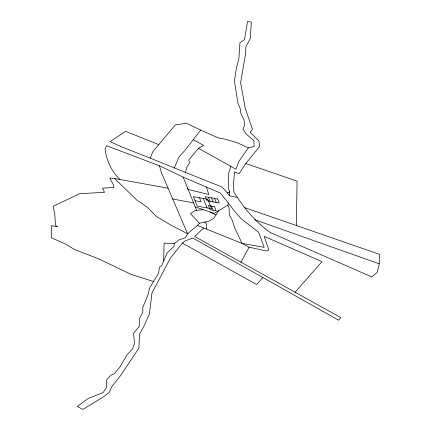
<?xml version="1.0" encoding="UTF-8"?>
<svg xmlns="http://www.w3.org/2000/svg" width="431" height="431" viewBox="0 0 431 431"><rect width="100%" height="100%" fill="white"/><g stroke="black" fill="none" stroke-linecap="round" stroke-linejoin="round"><path stroke-width="0.65" d="M206.325 229.033L206.374 223.673L204.709 222.035L199.413 223.247C195.367 228.753 187.943 231.188 185.389 237.75L178.666 240.024L174.221 243.704L164.109 243.095L163.645 261.041M296.356 225.521L297.061 181.122L245.815 163.538L238.984 173.731L234.523 171.894L233.446 184.856L233.888 192.01C243.477 207.564 255.281 221.922 270.296 232.519L371.764 276.891L377.249 272.257L379.129 264.575L379.759 254.409L244.835 207.672M174.221 243.704L173.973 246.446L167.056 252.986L161.62 265.825L159.589 266.875L158.506 273.335L149.605 287.994L148.059 294.756L142.747 307.465L142.876 312.098L139.472 318.364L139.218 326.542L133.459 333.357L134.537 343.459L132.387 349.088L127.021 354.869L119.586 367.551L114.134 373.812L110.988 375.185L106.57 379.9L106.581 387.367L103.214 392.479L88.145 398.546L77.343 406.379L82.822 409.45L103.51 396.838L109.302 392.339L111.807 386.602L120.486 375.676L138.917 348.092L139.563 334.09L143.776 326.558L149.379 314.091L151.976 292.94L170.407 258.158L182.308 243.089L185.432 240.719L192.894 238.057L338.664 320.233L340.749 317.582L194.693 236.495L203.707 227.977M229.357 195.523L224.896 189.963L221.642 186.86L185.405 172.411L187.038 166.63L190.033 162.46L188.638 160.154L198.529 148.318L230.854 166.371L228.667 173.354L228.295 188.024L229.728 191.946L229.324 195.782L237.158 197.387M295.057 292.31L321.973 261.622L264.128 236.35L268.928 250.007L266.52 251.004L249.091 247.189L242.044 243.413L234.803 228.064L232.217 220.209L229.281 214.864L229.103 208.087L227.821 205.204L228.398 203.141L220.381 193.034L183.127 177.119L159.448 165.779L106.586 145.726L105.013 149.234C106.662 160.65 111.548 171.452 120.001 179.463M185.405 172.411L150.284 158.161L152.881 151.588L175.374 124.871L186.596 123.293L200.701 130.124L217.741 137.694L225.338 139.261L236.926 142.607L248.358 147.822L254.064 146.545L253.945 140.641L246.284 134.084L242.922 129.036L244.797 124.888L243.914 119.651L240.617 112.685L240.719 109.9L237.89 102.89L234.421 80.963L236.506 67.592L238.871 58.772L239.948 42.761L244.501 39.7L247.539 21.55L251.359 22.067L250.26 38.591L245.912 46.79L245.551 54.096L240.6 82.698L245.25 108.321L252.442 129.295L250.222 132.36L258.912 140.953L259.71 146.325L245.815 163.538M174.383 168.02L178.897 157.029L184.818 150.543L200.701 130.124M240.848 262.328L249.091 247.189M218.819 210.554L213.728 218.42L208.577 221.324L204.709 222.035M248.358 147.822L238.774 161.523L235.929 169.232L230.854 166.371M262.899 277.526L256.634 284.53L182.308 243.089M227.821 205.204L214.051 213.388L195.254 206.907M198.529 148.318L203.637 145.387L193.244 139.779M227.256 192.905L229.728 191.946M203.346 209.698L195.173 210.479L190.432 213.62L199.413 223.247M168.085 188.218L114.619 178.488L109.738 178.062L113.569 185.098L113.881 187.485L102.503 188.185L104.523 192.323L79.59 193.702L53.202 206.266L54.785 214.595L55.551 225.521L57.824 226.803L51.332 225.699L51.241 237.718L66.132 244.291L74.132 249.366L98.494 258.778L131.299 274.455L153.538 281.518M195.006 200.717L201.164 201.853L199.494 197.77M172.659 198.971L193.643 202.958M254.796 219.751L379.172 263.783M150.284 158.161L121.617 146.863L110.094 141.632L125.599 131.326L158.694 144.574M197.409 225.44L242.044 243.413L264.214 247.372L258.67 232.271L241.306 218.9L233.548 209.956L228.398 203.141M210.258 212.084L215.866 214.897M114.619 178.488L136.896 200.146L146.858 206.88L156.523 216.54L170.843 225.095L187.56 233.715L161.291 172.255L159.448 165.779M214.546 198.389L216.217 202.473M211.47 197.824L213.135 201.907M208.394 197.253L210.059 201.336M211.443 206.126L213.108 210.209M203.19 198.454L207.063 207.947M196.628 210.263L183.127 177.119M187.544 187.997L188.121 189.419L208.766 194.51L206.406 187.065M217.628 198.96L205.312 196.681L206.982 200.765L219.293 203.044L217.628 198.96M207.731 199.289L193.341 196.628L197.215 206.126L211.605 208.787L207.731 199.289M214.519 206.691L208.367 205.555L210.032 209.638L216.19 210.775L214.519 206.691"/></g></svg>
